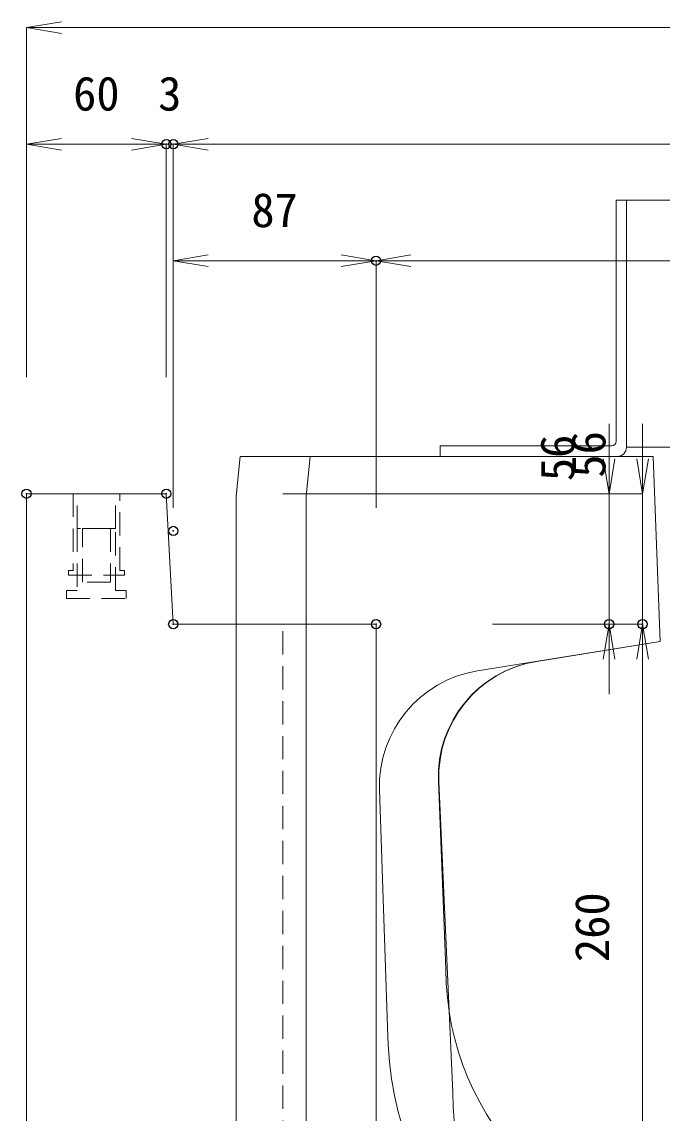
# Model space of a CAD drawing. Units: millimetres, scale not verified. Extents: x -4361 to 3886, y -3247 to 3513.
# Drawn here: x -968 to -693.2, y 1939.7 to 2408.1 of the extents above; entities that cross this region are included whole.
import ezdxf
from ezdxf.enums import TextEntityAlignment as Align

# ---------------------------------------------------------------- set-up
doc = ezdxf.new("R2010")
doc.units = ezdxf.units.MM
doc.header["$LTSCALE"] = 20
doc.header["$PDMODE"] = 32
doc.header["$PDSIZE"] = 4
doc.linetypes.add('USER1', pattern=[0.75, 0.5, -0.25])
for name, color, linetype, lineweight in [('0-3_KIJUN', 7, 'Continuous', 18), ('0-5_SUNPO', 3, 'Continuous', 18), ('0-6_DRAIN', 7, 'Continuous', 18), ('0-7_KATAWAKU', 3, 'Continuous', 18), ('0-9__0-0_0', 7, 'Continuous', 18)]:
    doc.layers.add(name, color=color, linetype=linetype, lineweight=lineweight)
doc.layers.add('0-A__0-2_DEFPOINTS', color=7, linetype='Continuous')
doc.styles.add('ＭＳ ゴシック', font='')
doc.styles.get('ＭＳ ゴシック').set_extended_font_data('MS Gothic')

# ---------------------------------------------------------------- blocks, each defined once
blk = doc.blocks.new('W1-2_INST_C')
at = {"layer": '0-3_KIJUN', "linetype": 'USER1'}
for p, q in [((-8.23, -15), (-8.23, 0)), ((8.22, -15), (8.22, 0))]:
    blk.add_line(p, q, dxfattribs=at)
for points in [[(10, 0), (-10, 0), (-10, -33), (-12, -33), (-12, -35), (12, -35), (12, -33), (10, -33)], [(8.22, -15), (-8.23, -15), (-8.23, -41.5), (-12.75, -41.5), (-12.75, -45), (12.75, -45), (12.75, -41.5), (8.22, -41.5)], [(-6, -15), (6, -15), (6, -38), (-6, -38)]]:
    blk.add_lwpolyline(points, close=True, dxfattribs=at)
blk = doc.blocks.new('_D21')
at = {"layer": '0-A__0-2_DEFPOINTS'}
blk.add_point((480.02, 1718.93), dxfattribs=at)
blk = doc.blocks.new('_OPEN')
at = {"layer": '0-9__0-0_0'}
blk.add_line((0, 0), (-1, 0), dxfattribs=at)
blk.add_lwpolyline([(-1, 0.167), (0, 0), (-1, -0.167)], dxfattribs=at)
blk = doc.blocks.new('_D25')
at = {"layer": '0-7_KATAWAKU'}
for p, q in [((543.02, 1752.93), (543.02, 1818.93)), ((558.02, 1818.93), (615.02, 1818.93)), ((630.02, 1712.93), (630.02, 1818.93))]:
    blk.add_line(p, q, dxfattribs=at)
at = {"layer": '0-A__0-2_DEFPOINTS'}
for p in [(630.02, 1818.93), (543.02, 1702.93), (630.02, 1662.93)]:
    blk.add_point(p, dxfattribs=at)
at = {"layer": '0-7_KATAWAKU', "xscale": 15, "yscale": 15, "rotation": 180}
blk.add_blockref('_OPEN', (543.02, 1818.93), dxfattribs=at)
at = {"layer": '0-7_KATAWAKU', "xscale": 15, "yscale": 15}
blk.add_blockref('_OPEN', (630.02, 1818.93), dxfattribs=at)
at = {"layer": '0-7_KATAWAKU', "color": 7, "style": 'ＭＳ ゴシック'}
blk.add_text('87', height=14.66, dxfattribs=at).set_placement((576.52, 1828.93), align=Align.BOTTOM_LEFT)
blk = doc.blocks.new('_D27')
at = {"layer": '0-A__0-2_DEFPOINTS'}
blk.add_point((480.02, 1718.93), dxfattribs=at)
blk = doc.blocks.new('_D30')
at = {"layer": '0-A__0-2_DEFPOINTS'}
blk.add_point((480.02, 1718.93), dxfattribs=at)
blk = doc.blocks.new('_D31')
at = {"layer": '0-7_KATAWAKU'}
for p, q in [((744.41, 1733.93), (744.41, 1748.93)), ((590.02, 1718.93), (744.41, 1718.93)), ((744.41, 1718.93), (744.41, 1662.93)), ((680.02, 1662.93), (744.41, 1662.93)), ((744.41, 1647.93), (744.41, 1632.93))]:
    blk.add_line(p, q, dxfattribs=at)
at = {"layer": '0-A__0-2_DEFPOINTS'}
for p in [(540.02, 1718.93), (630.02, 1662.93), (744.41, 1662.93)]:
    blk.add_point(p, dxfattribs=at)
at = {"layer": '0-7_KATAWAKU', "xscale": 15, "yscale": 15}
for p, rotation in [((744.41, 1718.93), 270), ((744.41, 1662.93), 90)]:
    blk.add_blockref('_OPEN', p, dxfattribs=dict(at, rotation=rotation))
at = {"layer": '0-7_KATAWAKU', "color": 7, "style": 'ＭＳ ゴシック'}
blk.add_text('56', height=14.66, rotation=90, dxfattribs=at).set_placement((732.87, 1725.83), align=Align.BOTTOM_LEFT)
blk = doc.blocks.new('_D32')
at = {"layer": '0-7_KATAWAKU'}
for p, q in [((680.02, 1662.93), (744.41, 1662.93)), ((744.41, 1647.93), (744.41, 1417.93)), ((680.02, 1402.93), (744.41, 1402.93))]:
    blk.add_line(p, q, dxfattribs=at)
at = {"layer": '0-A__0-2_DEFPOINTS'}
for p in [(630.02, 1662.93), (630.02, 1402.93), (744.41, 1402.93)]:
    blk.add_point(p, dxfattribs=at)
at = {"layer": '0-7_KATAWAKU', "xscale": 15, "yscale": 15}
for p, rotation in [((744.41, 1662.93), 90), ((744.41, 1402.93), 270)]:
    blk.add_blockref('_OPEN', p, dxfattribs=dict(at, rotation=rotation))
at = {"layer": '0-7_KATAWAKU', "color": 7, "style": 'ＭＳ ゴシック'}
blk.add_text('260', height=14.66, rotation=90, dxfattribs=at).set_placement((734.41, 1517.93), align=Align.BOTTOM_LEFT)
blk = doc.blocks.new('_D34')
at = {"layer": '0-7_KATAWAKU'}
for p, q in [((630.02, 1712.93), (630.02, 1818.93)), ((645.02, 1818.93), (915.02, 1818.93)), ((930.02, 1712.93), (930.02, 1818.93))]:
    blk.add_line(p, q, dxfattribs=at)
at = {"layer": '0-A__0-2_DEFPOINTS'}
for p in [(930.02, 1818.93), (630.02, 1662.93), (930.02, 1662.93)]:
    blk.add_point(p, dxfattribs=at)
at = {"layer": '0-7_KATAWAKU', "xscale": 15, "yscale": 15, "rotation": 180}
blk.add_blockref('_OPEN', (630.02, 1818.93), dxfattribs=at)
at = {"layer": '0-7_KATAWAKU', "xscale": 15, "yscale": 15}
blk.add_blockref('_OPEN', (930.02, 1818.93), dxfattribs=at)
at = {"layer": '0-7_KATAWAKU', "color": 7, "style": 'ＭＳ ゴシック'}
blk.add_text('300', height=14.66, dxfattribs=at).set_placement((765.02, 1828.93), align=Align.BOTTOM_LEFT)
blk = doc.blocks.new('_D35')
at = {"layer": '0-7_KATAWAKU'}
for p, q in [((480.02, 1768.93), (480.02, 1868.93)), ((495.02, 1868.93), (525.02, 1868.93)), ((540.02, 1768.93), (540.02, 1868.93))]:
    blk.add_line(p, q, dxfattribs=at)
at = {"layer": '0-A__0-2_DEFPOINTS'}
for p in [(540.02, 1868.93), (480.02, 1718.93), (540.02, 1718.93)]:
    blk.add_point(p, dxfattribs=at)
at = {"layer": '0-7_KATAWAKU', "xscale": 15, "yscale": 15, "rotation": 180}
blk.add_blockref('_OPEN', (480.02, 1868.93), dxfattribs=at)
at = {"layer": '0-7_KATAWAKU', "xscale": 15, "yscale": 15}
blk.add_blockref('_OPEN', (540.02, 1868.93), dxfattribs=at)
at = {"layer": '0-7_KATAWAKU', "color": 7, "style": 'ＭＳ ゴシック'}
blk.add_text('60', height=14.66, dxfattribs=at).set_placement((500.02, 1878.93), align=Align.BOTTOM_LEFT)
blk = doc.blocks.new('_D36')
at = {"layer": '0-7_KATAWAKU'}
for p, q in [((525.02, 1868.93), (510.02, 1868.93)), ((540.02, 1768.93), (540.02, 1868.93)), ((540.02, 1868.93), (543.02, 1868.93)), ((543.02, 1752.93), (543.02, 1868.93)), ((558.02, 1868.93), (573.02, 1868.93))]:
    blk.add_line(p, q, dxfattribs=at)
at = {"layer": '0-A__0-2_DEFPOINTS'}
for p in [(543.02, 1868.93), (540.02, 1718.93), (543.02, 1702.93)]:
    blk.add_point(p, dxfattribs=at)
at = {"layer": '0-7_KATAWAKU', "xscale": 15, "yscale": 15}
blk.add_blockref('_OPEN', (540.02, 1868.93), dxfattribs=at)
at = {"layer": '0-7_KATAWAKU', "xscale": 15, "yscale": 15, "rotation": 180}
blk.add_blockref('_OPEN', (543.02, 1868.93), dxfattribs=at)
at = {"layer": '0-7_KATAWAKU', "color": 7, "style": 'ＭＳ ゴシック'}
blk.add_text('3', height=14.66, dxfattribs=at).set_placement((536.52, 1878.93), align=Align.BOTTOM_LEFT)
blk = doc.blocks.new('_D37')
at = {"layer": '0-7_KATAWAKU'}
for p, q in [((543.02, 1752.93), (543.02, 1868.93)), ((558.02, 1868.93), (1002.02, 1868.93)), ((1017.02, 1752.93), (1017.02, 1868.93))]:
    blk.add_line(p, q, dxfattribs=at)
at = {"layer": '0-A__0-2_DEFPOINTS'}
for p in [(1017.02, 1868.93), (543.02, 1702.93), (1017.02, 1702.93)]:
    blk.add_point(p, dxfattribs=at)
at = {"layer": '0-7_KATAWAKU', "xscale": 15, "yscale": 15, "rotation": 180}
blk.add_blockref('_OPEN', (543.02, 1868.93), dxfattribs=at)
at = {"layer": '0-7_KATAWAKU', "xscale": 15, "yscale": 15}
blk.add_blockref('_OPEN', (1017.02, 1868.93), dxfattribs=at)
at = {"layer": '0-7_KATAWAKU', "color": 7, "style": 'ＭＳ ゴシック'}
blk.add_text('474', height=14.66, dxfattribs=at).set_placement((765.02, 1878.93), align=Align.BOTTOM_LEFT)
blk = doc.blocks.new('_D40')
at = {"layer": '0-7_KATAWAKU'}
for p, q in [((480.02, 1768.93), (480.02, 1918.93)), ((495.02, 1918.93), (1065.02, 1918.93))]:
    blk.add_line(p, q, dxfattribs=at)
at = {"layer": '0-A__0-2_DEFPOINTS'}
blk.add_point((480.02, 1718.93), dxfattribs=at)
at = {"layer": '0-7_KATAWAKU', "xscale": 15, "yscale": 15, "rotation": 180}
blk.add_blockref('_OPEN', (480.02, 1918.93), dxfattribs=at)
blk = doc.blocks.new('_D48')
at = {"layer": '0-A__0-2_DEFPOINTS'}
blk.add_point((480.02, 1718.93), dxfattribs=at)
blk = doc.blocks.new('_D49')
at = {"layer": '0-5_SUNPO'}
for p, q in [((543.02, 1712.93), (543.02, 1818.93)), ((558.02, 1818.93), (615.02, 1818.93)), ((630.02, 1712.93), (630.02, 1818.93))]:
    blk.add_line(p, q, dxfattribs=at)
at = {"layer": '0-A__0-2_DEFPOINTS'}
for p in [(630.02, 1818.93), (543.02, 1662.93), (630.02, 1662.93)]:
    blk.add_point(p, dxfattribs=at)
at = {"layer": '0-5_SUNPO', "xscale": 15, "yscale": 15, "rotation": 180}
blk.add_blockref('_OPEN', (543.02, 1818.93), dxfattribs=at)
at = {"layer": '0-5_SUNPO', "xscale": 15, "yscale": 15}
blk.add_blockref('_OPEN', (630.02, 1818.93), dxfattribs=at)
at = {"layer": '0-5_SUNPO', "color": 7, "style": 'ＭＳ ゴシック'}
blk.add_text('87', height=14.66, dxfattribs=at).set_placement((576.52, 1828.93), align=Align.BOTTOM_LEFT)
blk = doc.blocks.new('_D50')
at = {"layer": '0-5_SUNPO'}
for p, q in [((630.02, 1712.93), (630.02, 1818.93)), ((645.02, 1818.93), (915.02, 1818.93)), ((930.02, 1712.93), (930.02, 1818.93))]:
    blk.add_line(p, q, dxfattribs=at)
at = {"layer": '0-A__0-2_DEFPOINTS'}
for p in [(930.02, 1818.93), (630.02, 1662.93), (930.02, 1662.93)]:
    blk.add_point(p, dxfattribs=at)
at = {"layer": '0-5_SUNPO', "xscale": 15, "yscale": 15, "rotation": 180}
blk.add_blockref('_OPEN', (630.02, 1818.93), dxfattribs=at)
at = {"layer": '0-5_SUNPO', "xscale": 15, "yscale": 15}
blk.add_blockref('_OPEN', (930.02, 1818.93), dxfattribs=at)
at = {"layer": '0-5_SUNPO', "color": 7, "style": 'ＭＳ ゴシック'}
blk.add_text('300', height=14.66, dxfattribs=at).set_placement((765.02, 1828.93), align=Align.BOTTOM_LEFT)
blk = doc.blocks.new('_D52')
at = {"layer": '0-5_SUNPO'}
for p, q in [((480.02, 1768.93), (480.02, 1868.93)), ((495.02, 1868.93), (525.02, 1868.93)), ((540.02, 1768.93), (540.02, 1868.93))]:
    blk.add_line(p, q, dxfattribs=at)
at = {"layer": '0-A__0-2_DEFPOINTS'}
for p in [(540.02, 1868.93), (480.02, 1718.93), (540.02, 1718.93)]:
    blk.add_point(p, dxfattribs=at)
at = {"layer": '0-5_SUNPO', "xscale": 15, "yscale": 15, "rotation": 180}
blk.add_blockref('_OPEN', (480.02, 1868.93), dxfattribs=at)
at = {"layer": '0-5_SUNPO', "xscale": 15, "yscale": 15}
blk.add_blockref('_OPEN', (540.02, 1868.93), dxfattribs=at)
at = {"layer": '0-5_SUNPO', "color": 7, "style": 'ＭＳ ゴシック'}
blk.add_text('60', height=14.66, dxfattribs=at).set_placement((500.02, 1878.93), align=Align.BOTTOM_LEFT)
blk = doc.blocks.new('_D53')
at = {"layer": '0-5_SUNPO'}
for p, q in [((525.02, 1868.93), (510.02, 1868.93)), ((540.02, 1768.93), (540.02, 1868.93)), ((540.02, 1868.93), (543.02, 1868.93)), ((543.02, 1712.93), (543.02, 1868.93)), ((558.02, 1868.93), (573.02, 1868.93))]:
    blk.add_line(p, q, dxfattribs=at)
at = {"layer": '0-A__0-2_DEFPOINTS'}
for p in [(543.02, 1868.93), (540.02, 1718.93), (543.02, 1662.93)]:
    blk.add_point(p, dxfattribs=at)
at = {"layer": '0-5_SUNPO', "xscale": 15, "yscale": 15}
blk.add_blockref('_OPEN', (540.02, 1868.93), dxfattribs=at)
at = {"layer": '0-5_SUNPO', "xscale": 15, "yscale": 15, "rotation": 180}
blk.add_blockref('_OPEN', (543.02, 1868.93), dxfattribs=at)
at = {"layer": '0-5_SUNPO', "color": 7, "style": 'ＭＳ ゴシック'}
blk.add_text('3', height=14.66, dxfattribs=at).set_placement((536.52, 1878.93), align=Align.BOTTOM_LEFT)
blk = doc.blocks.new('_D54')
at = {"layer": '0-5_SUNPO'}
for p, q in [((543.02, 1712.93), (543.02, 1868.93)), ((558.02, 1868.93), (1002.02, 1868.93)), ((1017.02, 1712.93), (1017.02, 1868.93))]:
    blk.add_line(p, q, dxfattribs=at)
at = {"layer": '0-A__0-2_DEFPOINTS'}
for p in [(1017.02, 1868.93), (543.02, 1662.93), (1017.02, 1662.93)]:
    blk.add_point(p, dxfattribs=at)
at = {"layer": '0-5_SUNPO', "xscale": 15, "yscale": 15, "rotation": 180}
blk.add_blockref('_OPEN', (543.02, 1868.93), dxfattribs=at)
at = {"layer": '0-5_SUNPO', "xscale": 15, "yscale": 15}
blk.add_blockref('_OPEN', (1017.02, 1868.93), dxfattribs=at)
at = {"layer": '0-5_SUNPO', "color": 7, "style": 'ＭＳ ゴシック'}
blk.add_text('474', height=14.66, dxfattribs=at).set_placement((765.02, 1878.93), align=Align.BOTTOM_LEFT)
blk = doc.blocks.new('_D57')
at = {"layer": '0-5_SUNPO'}
for p, q in [((480.02, 1768.93), (480.02, 1918.93)), ((495.02, 1918.93), (1065.02, 1918.93))]:
    blk.add_line(p, q, dxfattribs=at)
at = {"layer": '0-A__0-2_DEFPOINTS'}
blk.add_point((480.02, 1718.93), dxfattribs=at)
at = {"layer": '0-5_SUNPO', "xscale": 15, "yscale": 15, "rotation": 180}
blk.add_blockref('_OPEN', (480.02, 1918.93), dxfattribs=at)
blk = doc.blocks.new('_D64')
at = {"layer": '0-5_SUNPO'}
for p, q in [((730.02, 1733.93), (730.02, 1748.93)), ((590.02, 1718.93), (730.02, 1718.93)), ((730.02, 1718.93), (730.02, 1662.93)), ((680.02, 1662.93), (730.02, 1662.93)), ((730.02, 1647.93), (730.02, 1632.93))]:
    blk.add_line(p, q, dxfattribs=at)
at = {"layer": '0-A__0-2_DEFPOINTS'}
for p in [(540.02, 1718.93), (630.02, 1662.93), (730.02, 1662.93)]:
    blk.add_point(p, dxfattribs=at)
at = {"layer": '0-5_SUNPO', "xscale": 15, "yscale": 15}
for p, rotation in [((730.02, 1718.93), 270), ((730.02, 1662.93), 90)]:
    blk.add_blockref('_OPEN', p, dxfattribs=dict(at, rotation=rotation))
at = {"layer": '0-5_SUNPO', "color": 7, "style": 'ＭＳ ゴシック'}
blk.add_text('56', height=14.66, rotation=90, dxfattribs=at).set_placement((719.56, 1724.31), align=Align.BOTTOM_LEFT)

msp = doc.modelspace()

# ---------------------------------------------------------------- linework, layer by layer
at = {"layer": '0-3_KIJUN'}
msp.add_lwpolyline([(-515.97, 1889.58), (-515.97, 2149.58), (-428.97, 2149.58), (-425.97, 2205.58), (-365.97, 2205.58), (-365.97, 1341.58), (-385.97, 1321.58), (-945.97, 1321.58), (-965.97, 1341.58), (-965.97, 2205.58), (-905.97, 2205.58), (-902.97, 2149.58), (-815.97, 2149.58), (-815.97, 1889.58), (-810.97, 1755.58)], dxfattribs=at)
at = {"layer": '0-3_KIJUN', "linetype": 'USER1'}
msp.add_lwpolyline([(-475.97, 2149.58), (-475.97, 1431.58), (-855.97, 1431.58), (-855.97, 2149.58)], dxfattribs=at)
at = {"layer": '0-6_DRAIN'}
for p, q in [((-714.97, 2226.08), (-788.47, 2226.08)), ((-789.19, 2082.22), (-785.97, 2001.58)), ((-788.96, 2082.01), (-782.97, 1948.58)), ((-814.46, 2078.47), (-810.97, 1976.58))]:
    msp.add_line(p, q, dxfattribs=at)
for points in [[(-708.47, 2225.58), (-708.47, 2331.58), (-712.97, 2331.58), (-712.97, 2228.08)], [(-788.47, 2226.08), (-788.47, 2221.58), (-712.47, 2221.58)], [(-559.55, 2129.55), (-637.97, 2142.1), (-634.97, 2221.58), (-457.67, 2221.58), (-455.97, 2204.58), (-455.97, 1776.58), (-475.97, 1756.58), (-855.97, 1756.58), (-875.97, 1776.58), (-875.97, 2204.58), (-874.27, 2221.58), (-696.97, 2221.58), (-693.97, 2142.1), (-772.39, 2129.55)], [(-584.8, 2133.59), (-637.97, 2142.1), (-634.97, 2221.58), (-487.67, 2221.58), (-485.97, 2204.58), (-485.97, 1831.58), (-505.97, 1811.58), (-825.97, 1811.58), (-845.97, 1831.58), (-845.97, 2204.58), (-844.27, 2221.58), (-696.97, 2221.58), (-693.97, 2142.1), (-747.13, 2133.59)], [(-487.67, 2221.58), (-634.97, 2221.58), (-487.67, 2221.58), (-485.97, 2204.58), (-485.97, 1781.58), (-505.97, 1761.58), (-825.97, 1761.58), (-845.97, 1781.58), (-845.97, 2204.58), (-844.27, 2221.58), (-696.97, 2221.58), (-693.97, 2142.1), (-746.91, 2133.63)]]:
    msp.add_lwpolyline(points, dxfattribs=at)
msp.add_lwpolyline([(-708.47, 2331.58), (-623.47, 2331.58), (-623.47, 2225.58), (-708.47, 2225.58)], close=True, dxfattribs=at)
for centre, radius, start, end in [((-714.97, 2228.08), 2, 270, 0), ((-712.47, 2225.58), 4, 270, 360), ((-739.23, 2084.22), 50, 99.0903, 182.2906), ((-739.01, 2084.26), 50, 99.0903, 182.5734), ((-764.49, 2080.18), 50, 99.0903, 181.9614), ((-665.97, 2001.58), 120, 180, 0), ((-665.97, 1976.58), 145, 180, 0), ((-665.97, 1948.58), 117, 180, 0)]:
    msp.add_arc(centre, radius, start, end, dxfattribs=at)

# ---------------------------------------------------------------- block references
at = {"layer": '0-3_KIJUN'}
msp.add_blockref('W1-2_INST_C', (-935.97, 2205.58), dxfattribs=at)
at = {"layer": '0-5_SUNPO'}
for name in ['_D57', '_D52', '_D53', '_D54', '_D49', '_D50', '_D64', '_D48', '_D21']:
    msp.add_blockref(name, (-1445.98, 486.65), dxfattribs=at)
at = {"layer": '0-7_KATAWAKU'}
for name in ['_D40', '_D35', '_D36', '_D37', '_D25', '_D34', '_D31', '_D30', '_D27', '_D32']:
    msp.add_blockref(name, (-1445.98, 486.65), dxfattribs=at)

doc.saveas('drawing.dxf')
